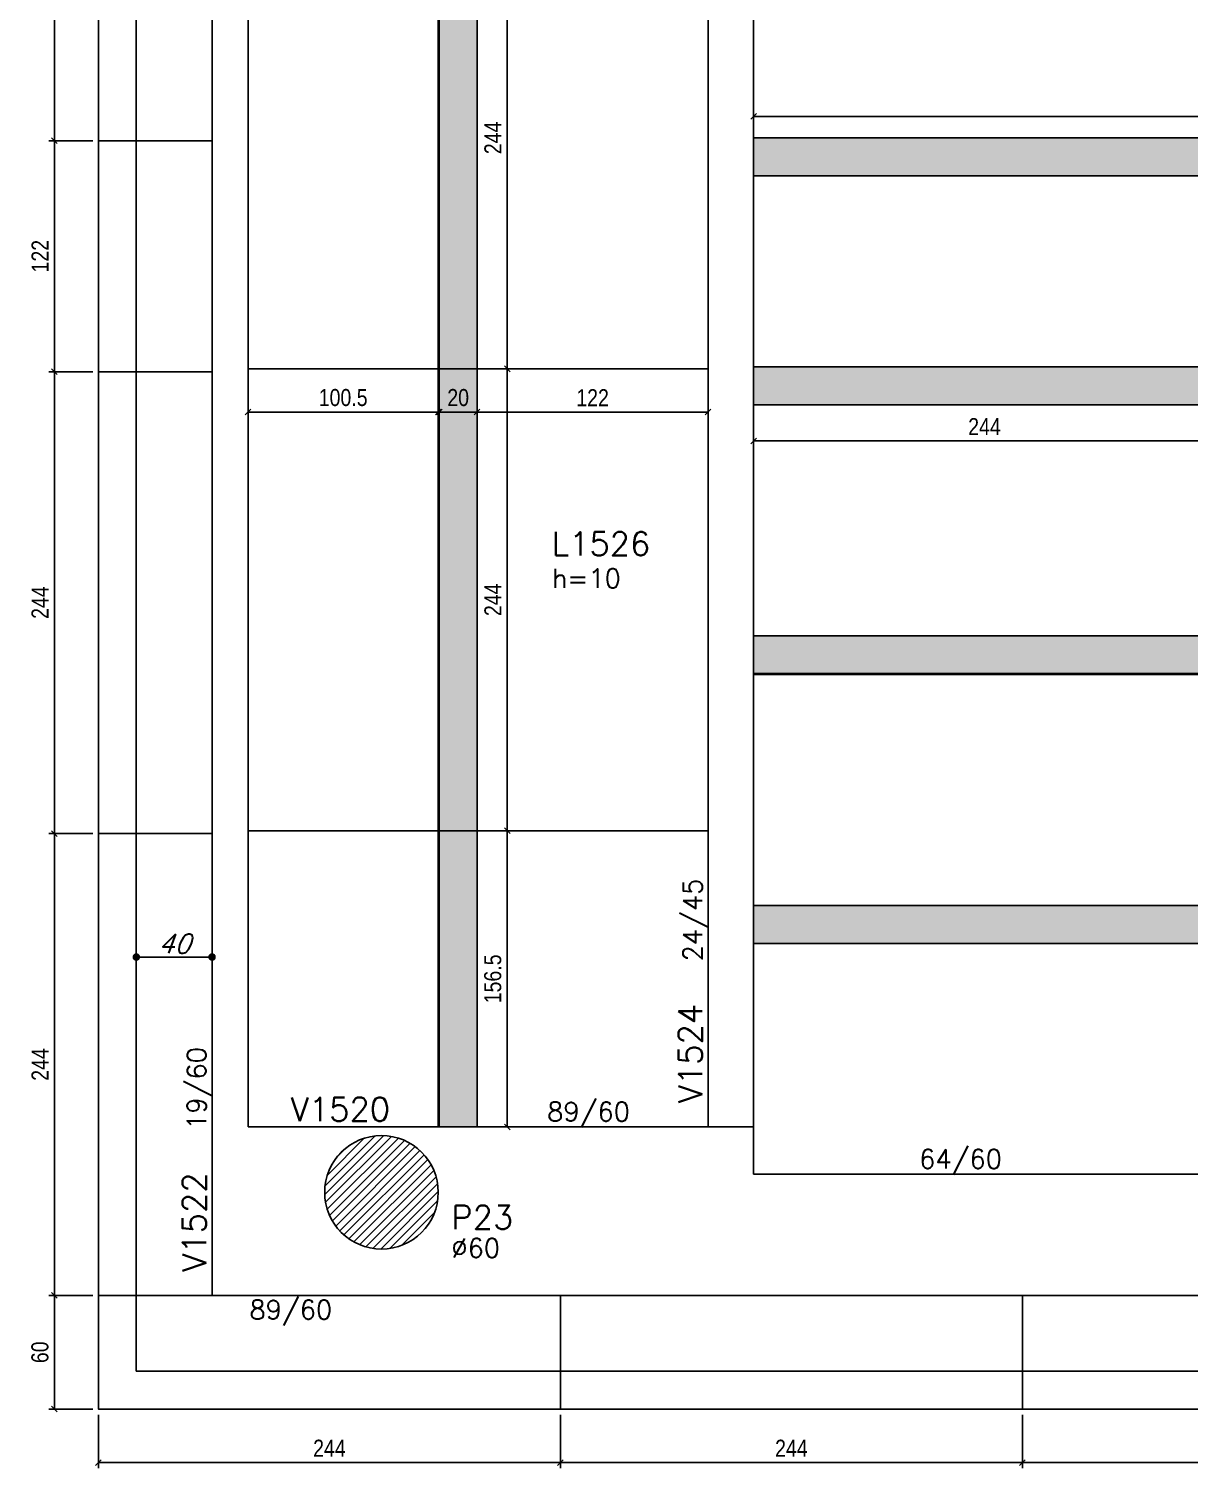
# Model space of a CAD drawing. Extents: x 1860 to 8661, y -614 to 3008.
# Drawn here: x 3349 to 3962, y 203 to 963 of the extents above; entities that cross this region are included whole.
import ezdxf

# ---------------------------------------------------------------- set-up
doc = ezdxf.new("R2010")
doc.units = 0
for name, color, linetype in [('COTA', 241, 'Continuous'), ('F-COTAS', 106, 'Continuous'), ('F-LAJES', 3, 'Continuous'), ('F-LAJES-DIM', 2, 'Continuous'), ('F-LAJES-NOME', 4, 'Continuous'), ('F-PILARES-DIM', 172, 'Continuous'), ('F-PILARES-HACH', 174, 'Continuous'), ('F-PILARES-NOME', 170, 'Continuous'), ('F-PILARES-S', 170, 'Continuous'), ('F-VIGAS', 3, 'Continuous'), ('F-VIGAS-DIM', 2, 'Continuous'), ('F-VIGAS-NOME', 4, 'Continuous'), ('Painéis', 200, 'Continuous')]:
    doc.layers.add(name, color=color, linetype=linetype)
doc.layers.add('Hachura', color=251, linetype='Continuous', lineweight=9)
doc.styles.add('COTA TECNICA-50', font='techl___.ttf', dxfattribs={"height": 9})
doc.styles.add('CP-TEXT-INCL', font='romans.shx', dxfattribs={"oblique": 20})
doc.styles.add('MCP', font='romans.shx')
doc.dimstyles.new('COTA PAINEL-50', dxfattribs={"dimtxt": 9, "dimasz": 3, "dimexe": 3, "dimexo": 3, "dimgap": 3, "dimtad": 1, "dimdec": 1, "dimzin": 12, "dimdsep": 46, "dimtxsty": 'COTA TECNICA-50', "dimblk1": 'OBLIQUE', "dimblk2": 'OBLIQUE', "dimsah": 1, "dimcen": 0.9, "dimclrd": 4, "dimclre": 4, "dimclrt": 240, "dimadec": 1, "dimazin": 3, "dimtfac": 1, "dimtdec": 1, "dimtmove": 0, "dimatfit": 3, "dimfxl": 1, "dimtolj": 1, "dimtzin": 12, "dimarcsym": 0})
doc.dimstyles.new('CP-COTAS-50', dxfattribs={"dimscale": 0.8, "dimtxt": 12.5, "dimasz": 5, "dimexe": 5, "dimexo": 5, "dimgap": 2.5, "dimtad": 1, "dimdec": 1, "dimdsep": 46, "dimtxsty": 'CP-TEXT-INCL', "dimblk1": 'DOT', "dimblk2": 'DOT', "dimsah": 1, "dimcen": 9, "dimclrd": 256, "dimclre": 256, "dimclrt": 256, "dimadec": 0, "dimazin": 0, "dimtfac": 1, "dimtdec": 1, "dimtmove": 2, "dimatfit": 3, "dimldrblk": 'DOT', "dimfxl": 5, "dimtolj": 1, "dimarcsym": 0})

# ---------------------------------------------------------------- blocks, each defined once
blk = doc.blocks.new('_Dot')
at = {"color": 0, "linetype": 'ByBlock', "lineweight": -2}
blk.add_line((-0.5, 0), (-1, 0), dxfattribs=at)
at = {"color": 0, "linetype": 'ByBlock', "const_width": 0.5}
blk.add_lwpolyline([(-0.25, 0, 1), (0.25, 0, 1)], format="xyb", close=True, dxfattribs=at)
blk = doc.blocks.new('*D41')
at = {"layer": 'Defpoints', "color": 0, "transparency": 16777216}
for p in [(3406.15, 472.69), (3446.15, 472.69), (3446.15, 472.69)]:
    blk.add_point(p, dxfattribs=at)
at = {"layer": 'F-COTAS', "lineweight": -2, "transparency": 16777216}
blk.add_line((3410.15, 472.69), (3442.15, 472.69), dxfattribs=at)
at = {"layer": 'F-COTAS', "lineweight": -2, "transparency": 16777216, "xscale": 4, "yscale": 4, "zscale": 4, "rotation": 180}
blk.add_blockref('_Dot', (3406.15, 472.69), dxfattribs=at)
at = {"layer": 'F-COTAS', "lineweight": -2, "transparency": 16777216, "xscale": 4, "yscale": 4, "zscale": 4}
blk.add_blockref('_Dot', (3446.15, 472.69), dxfattribs=at)
at = {"layer": 'F-COTAS', "transparency": 16777216, "insert": (3426.15, 479.69), "char_height": 10, "attachment_point": 5, "style": 'CP-TEXT-INCL'}
blk.add_mtext('\\A1;40', dxfattribs=at)
blk = doc.blocks.new('_Oblique')
at = {"color": 0, "linetype": 'ByBlock', "lineweight": -2}
blk.add_line((-0.5, -0.5), (0.5, 0.5), dxfattribs=at)
blk = doc.blocks.new('*D55')
at = {"layer": 'COTA', "color": 4, "lineweight": -2, "transparency": 16777216}
for p, q in [((3465.15, 780.41), (3465.15, 757.59)), ((3565.65, 780.41), (3565.65, 757.59)), ((3465.15, 760.59), (3565.65, 760.59))]:
    blk.add_line(p, q, dxfattribs=at)
at = {"layer": 'Defpoints', "color": 0, "transparency": 16777216}
for p in [(3465.15, 783.41), (3565.65, 783.41), (3565.65, 760.59)]:
    blk.add_point(p, dxfattribs=at)
at = {"layer": 'COTA', "color": 4, "lineweight": -2, "transparency": 16777216, "xscale": 3, "yscale": 3, "zscale": 3, "rotation": 180}
blk.add_blockref('_Oblique', (3465.15, 760.59), dxfattribs=at)
at = {"layer": 'COTA', "color": 4, "lineweight": -2, "transparency": 16777216, "xscale": 3, "yscale": 3, "zscale": 3}
blk.add_blockref('_Oblique', (3565.65, 760.59), dxfattribs=at)
at = {"layer": 'COTA', "color": 240, "transparency": 16777216, "insert": (3515.4, 768.19), "char_height": 9, "attachment_point": 5, "style": 'COTA TECNICA-50'}
blk.add_mtext('\\A1;100.5', dxfattribs=at)
blk = doc.blocks.new('*D56')
at = {"layer": 'COTA', "color": 4, "lineweight": -2, "transparency": 16777216}
for p, q in [((3566.15, 780.41), (3566.15, 757.59)), ((3586.15, 780.41), (3586.15, 757.59)), ((3566.15, 760.59), (3586.15, 760.59))]:
    blk.add_line(p, q, dxfattribs=at)
at = {"layer": 'Defpoints', "color": 0, "transparency": 16777216}
for p in [(3566.15, 783.41), (3586.15, 783.41), (3586.15, 760.59)]:
    blk.add_point(p, dxfattribs=at)
at = {"layer": 'COTA', "color": 4, "lineweight": -2, "transparency": 16777216, "xscale": 3, "yscale": 3, "zscale": 3, "rotation": 180}
blk.add_blockref('_Oblique', (3566.15, 760.59), dxfattribs=at)
at = {"layer": 'COTA', "color": 4, "lineweight": -2, "transparency": 16777216, "xscale": 3, "yscale": 3, "zscale": 3}
blk.add_blockref('_Oblique', (3586.15, 760.59), dxfattribs=at)
at = {"layer": 'COTA', "color": 240, "transparency": 16777216, "insert": (3576.15, 768.18), "char_height": 9, "attachment_point": 5, "style": 'COTA TECNICA-50'}
blk.add_mtext('\\A1;20', dxfattribs=at)
blk = doc.blocks.new('*D57')
at = {"layer": 'COTA', "color": 4, "lineweight": -2, "transparency": 16777216}
for p, q in [((3586.15, 780.41), (3586.15, 757.59)), ((3708.15, 780.41), (3708.15, 757.59)), ((3586.15, 760.59), (3708.15, 760.59))]:
    blk.add_line(p, q, dxfattribs=at)
at = {"layer": 'Defpoints', "color": 0, "transparency": 16777216}
for p in [(3586.15, 783.41), (3708.15, 783.41), (3708.15, 760.59)]:
    blk.add_point(p, dxfattribs=at)
at = {"layer": 'COTA', "color": 4, "lineweight": -2, "transparency": 16777216, "xscale": 3, "yscale": 3, "zscale": 3, "rotation": 180}
blk.add_blockref('_Oblique', (3586.15, 760.59), dxfattribs=at)
at = {"layer": 'COTA', "color": 4, "lineweight": -2, "transparency": 16777216, "xscale": 3, "yscale": 3, "zscale": 3}
blk.add_blockref('_Oblique', (3708.15, 760.59), dxfattribs=at)
at = {"layer": 'COTA', "color": 240, "transparency": 16777216, "insert": (3647.15, 768.14), "char_height": 9, "attachment_point": 5, "style": 'COTA TECNICA-50'}
blk.add_mtext('\\A1;122', dxfattribs=at)
blk = doc.blocks.new('*D58')
at = {"layer": 'COTA', "color": 4, "lineweight": -2, "transparency": 16777216}
for p, q in [((3589.65, 783.41), (3605.05, 783.41)), ((3602.05, 539.41), (3602.05, 783.41)), ((3589.65, 539.41), (3605.05, 539.41))]:
    blk.add_line(p, q, dxfattribs=at)
at = {"layer": 'Defpoints', "color": 0, "transparency": 16777216}
for p in [(3586.65, 783.41), (3602.05, 783.41), (3586.65, 539.41)]:
    blk.add_point(p, dxfattribs=at)
at = {"layer": 'COTA', "color": 4, "lineweight": -2, "transparency": 16777216, "xscale": 3, "yscale": 3, "zscale": 3}
for p, rotation in [((3602.05, 783.41), 90), ((3602.05, 539.41), 270)]:
    blk.add_blockref('_Oblique', p, dxfattribs=dict(at, rotation=rotation))
at = {"layer": 'COTA', "color": 240, "transparency": 16777216, "insert": (3594.49, 661.41), "char_height": 9, "attachment_point": 5, "rotation": 90, "style": 'COTA TECNICA-50'}
blk.add_mtext('\\A1;244', dxfattribs=at)
blk = doc.blocks.new('*D59')
at = {"layer": 'COTA', "color": 4, "lineweight": -2, "transparency": 16777216}
for p, q in [((3589.15, 1027.41), (3605.05, 1027.41)), ((3602.05, 783.41), (3602.05, 1027.41)), ((3589.65, 783.41), (3605.05, 783.41))]:
    blk.add_line(p, q, dxfattribs=at)
at = {"layer": 'Defpoints', "color": 0, "transparency": 16777216}
for p in [(3586.15, 1027.41), (3602.05, 1027.41), (3586.65, 783.41)]:
    blk.add_point(p, dxfattribs=at)
at = {"layer": 'COTA', "color": 4, "lineweight": -2, "transparency": 16777216, "xscale": 3, "yscale": 3, "zscale": 3}
for p, rotation in [((3602.05, 1027.41), 90), ((3602.05, 783.41), 270)]:
    blk.add_blockref('_Oblique', p, dxfattribs=dict(at, rotation=rotation))
at = {"layer": 'COTA', "color": 240, "transparency": 16777216, "insert": (3594.49, 905.41), "char_height": 9, "attachment_point": 5, "rotation": 90, "style": 'COTA TECNICA-50'}
blk.add_mtext('\\A1;244', dxfattribs=at)
blk = doc.blocks.new('*D60')
at = {"layer": 'COTA', "color": 4, "lineweight": -2, "transparency": 16777216}
for p, q in [((3589.15, 539.41), (3605.05, 539.41)), ((3602.05, 382.91), (3602.05, 539.41)), ((3589.15, 382.91), (3605.05, 382.91))]:
    blk.add_line(p, q, dxfattribs=at)
at = {"layer": 'Defpoints', "color": 0, "transparency": 16777216}
for p in [(3586.15, 539.41), (3602.05, 539.41), (3586.15, 382.91)]:
    blk.add_point(p, dxfattribs=at)
at = {"layer": 'COTA', "color": 4, "lineweight": -2, "transparency": 16777216, "xscale": 3, "yscale": 3, "zscale": 3}
for p, rotation in [((3602.05, 539.41), 90), ((3602.05, 382.91), 270)]:
    blk.add_blockref('_Oblique', p, dxfattribs=dict(at, rotation=rotation))
at = {"layer": 'COTA', "color": 240, "transparency": 16777216, "insert": (3594.45, 461.16), "char_height": 9, "attachment_point": 5, "rotation": 90, "style": 'COTA TECNICA-50'}
blk.add_mtext('\\A1;156.5', dxfattribs=at)
blk = doc.blocks.new('*D116')
at = {"layer": 'COTA', "color": 4, "lineweight": -2, "transparency": 16777216}
for p, q in [((3732.15, 761.41), (3732.15, 742.31)), ((3976.15, 761.41), (3976.15, 742.31)), ((3732.15, 745.31), (3976.15, 745.31))]:
    blk.add_line(p, q, dxfattribs=at)
at = {"layer": 'Defpoints', "color": 0, "transparency": 16777216}
for p in [(3732.15, 764.41), (3976.15, 764.41), (3976.15, 745.31)]:
    blk.add_point(p, dxfattribs=at)
at = {"layer": 'COTA', "color": 4, "lineweight": -2, "transparency": 16777216, "xscale": 3, "yscale": 3, "zscale": 3, "rotation": 180}
blk.add_blockref('_Oblique', (3732.15, 745.31), dxfattribs=at)
at = {"layer": 'COTA', "color": 4, "lineweight": -2, "transparency": 16777216, "xscale": 3, "yscale": 3, "zscale": 3}
blk.add_blockref('_Oblique', (3976.15, 745.31), dxfattribs=at)
at = {"layer": 'COTA', "color": 240, "transparency": 16777216, "insert": (3854.15, 752.88), "char_height": 9, "attachment_point": 5, "style": 'COTA TECNICA-50'}
blk.add_mtext('\\A1;244', dxfattribs=at)
blk = doc.blocks.new('*D314')
at = {"layer": 'COTA', "color": 4, "lineweight": -2, "transparency": 16777216}
for p, q in [((3386.15, 230.91), (3386.15, 202.66)), ((3630.15, 230.91), (3630.15, 202.66)), ((3386.15, 205.66), (3630.15, 205.66))]:
    blk.add_line(p, q, dxfattribs=at)
at = {"layer": 'Defpoints', "color": 0, "transparency": 16777216}
for p in [(3386.15, 233.91), (3630.15, 233.91), (3630.15, 205.66)]:
    blk.add_point(p, dxfattribs=at)
at = {"layer": 'COTA', "color": 4, "lineweight": -2, "transparency": 16777216, "xscale": 3, "yscale": 3, "zscale": 3, "rotation": 180}
blk.add_blockref('_Oblique', (3386.15, 205.66), dxfattribs=at)
at = {"layer": 'COTA', "color": 4, "lineweight": -2, "transparency": 16777216, "xscale": 3, "yscale": 3, "zscale": 3}
blk.add_blockref('_Oblique', (3630.15, 205.66), dxfattribs=at)
at = {"layer": 'COTA', "color": 240, "transparency": 16777216, "insert": (3508.15, 213.23), "char_height": 9, "attachment_point": 5, "style": 'COTA TECNICA-50'}
blk.add_mtext('\\A1;244', dxfattribs=at)
blk = doc.blocks.new('*D315')
at = {"layer": 'COTA', "color": 4, "lineweight": -2, "transparency": 16777216}
for p, q in [((3630.15, 230.91), (3630.15, 202.66)), ((3874.15, 230.91), (3874.15, 202.66)), ((3630.15, 205.66), (3874.15, 205.66))]:
    blk.add_line(p, q, dxfattribs=at)
at = {"layer": 'Defpoints', "color": 0, "transparency": 16777216}
for p in [(3630.15, 233.91), (3874.15, 233.91), (3874.15, 205.66)]:
    blk.add_point(p, dxfattribs=at)
at = {"layer": 'COTA', "color": 4, "lineweight": -2, "transparency": 16777216, "xscale": 3, "yscale": 3, "zscale": 3, "rotation": 180}
blk.add_blockref('_Oblique', (3630.15, 205.66), dxfattribs=at)
at = {"layer": 'COTA', "color": 4, "lineweight": -2, "transparency": 16777216, "xscale": 3, "yscale": 3, "zscale": 3}
blk.add_blockref('_Oblique', (3874.15, 205.66), dxfattribs=at)
at = {"layer": 'COTA', "color": 240, "transparency": 16777216, "insert": (3752.15, 213.23), "char_height": 9, "attachment_point": 5, "style": 'COTA TECNICA-50'}
blk.add_mtext('\\A1;244', dxfattribs=at)
blk = doc.blocks.new('*D316')
at = {"layer": 'COTA', "color": 4, "lineweight": -2, "transparency": 16777216}
for p, q in [((3874.15, 230.91), (3874.15, 202.66)), ((4118.15, 230.91), (4118.15, 202.66)), ((3874.15, 205.66), (4118.15, 205.66))]:
    blk.add_line(p, q, dxfattribs=at)
at = {"layer": 'Defpoints', "color": 0, "transparency": 16777216}
for p in [(3874.15, 233.91), (4118.15, 233.91), (4118.15, 205.66)]:
    blk.add_point(p, dxfattribs=at)
at = {"layer": 'COTA', "color": 4, "lineweight": -2, "transparency": 16777216, "xscale": 3, "yscale": 3, "zscale": 3, "rotation": 180}
blk.add_blockref('_Oblique', (3874.15, 205.66), dxfattribs=at)
at = {"layer": 'COTA', "color": 4, "lineweight": -2, "transparency": 16777216, "xscale": 3, "yscale": 3, "zscale": 3}
blk.add_blockref('_Oblique', (4118.15, 205.66), dxfattribs=at)
at = {"layer": 'COTA', "color": 240, "transparency": 16777216, "insert": (3996.15, 213.23), "char_height": 9, "attachment_point": 5, "style": 'COTA TECNICA-50'}
blk.add_mtext('\\A1;244', dxfattribs=at)
blk = doc.blocks.new('*D324')
at = {"layer": 'COTA', "color": 4, "lineweight": -2, "transparency": 16777216}
for p, q in [((3383.15, 293.91), (3359.86, 293.91)), ((3362.86, 233.91), (3362.86, 293.91)), ((3383.15, 233.91), (3359.86, 233.91))]:
    blk.add_line(p, q, dxfattribs=at)
at = {"layer": 'Defpoints', "color": 0, "transparency": 16777216}
for p in [(3362.86, 293.91), (3386.15, 293.91), (3386.15, 233.91)]:
    blk.add_point(p, dxfattribs=at)
at = {"layer": 'COTA', "color": 4, "lineweight": -2, "transparency": 16777216, "xscale": 3, "yscale": 3, "zscale": 3}
for p, rotation in [((3362.86, 293.91), 90), ((3362.86, 233.91), 270)]:
    blk.add_blockref('_Oblique', p, dxfattribs=dict(at, rotation=rotation))
at = {"layer": 'COTA', "color": 240, "transparency": 16777216, "insert": (3355.27, 263.91), "char_height": 9, "attachment_point": 5, "rotation": 90, "style": 'COTA TECNICA-50'}
blk.add_mtext('\\A1;60', dxfattribs=at)
blk = doc.blocks.new('*D325')
at = {"layer": 'COTA', "color": 4, "lineweight": -2, "transparency": 16777216}
for p, q in [((3383.15, 537.91), (3359.86, 537.91)), ((3362.86, 293.91), (3362.86, 537.91)), ((3383.15, 293.91), (3359.86, 293.91))]:
    blk.add_line(p, q, dxfattribs=at)
at = {"layer": 'Defpoints', "color": 0, "transparency": 16777216}
for p in [(3362.86, 537.91), (3386.15, 537.91), (3386.15, 293.91)]:
    blk.add_point(p, dxfattribs=at)
at = {"layer": 'COTA', "color": 4, "lineweight": -2, "transparency": 16777216, "xscale": 3, "yscale": 3, "zscale": 3}
for p, rotation in [((3362.86, 537.91), 90), ((3362.86, 293.91), 270)]:
    blk.add_blockref('_Oblique', p, dxfattribs=dict(at, rotation=rotation))
at = {"layer": 'COTA', "color": 240, "transparency": 16777216, "insert": (3355.29, 415.91), "char_height": 9, "attachment_point": 5, "rotation": 90, "style": 'COTA TECNICA-50'}
blk.add_mtext('\\A1;244', dxfattribs=at)
blk = doc.blocks.new('*D326')
at = {"layer": 'COTA', "color": 4, "lineweight": -2, "transparency": 16777216}
for p, q in [((3383.15, 781.91), (3359.86, 781.91)), ((3362.86, 537.91), (3362.86, 781.91)), ((3383.15, 537.91), (3359.86, 537.91))]:
    blk.add_line(p, q, dxfattribs=at)
at = {"layer": 'Defpoints', "color": 0, "transparency": 16777216}
for p in [(3362.86, 781.91), (3386.15, 781.91), (3386.15, 537.91)]:
    blk.add_point(p, dxfattribs=at)
at = {"layer": 'COTA', "color": 4, "lineweight": -2, "transparency": 16777216, "xscale": 3, "yscale": 3, "zscale": 3}
for p, rotation in [((3362.86, 781.91), 90), ((3362.86, 537.91), 270)]:
    blk.add_blockref('_Oblique', p, dxfattribs=dict(at, rotation=rotation))
at = {"layer": 'COTA', "color": 240, "transparency": 16777216, "insert": (3355.29, 659.91), "char_height": 9, "attachment_point": 5, "rotation": 90, "style": 'COTA TECNICA-50'}
blk.add_mtext('\\A1;244', dxfattribs=at)
blk = doc.blocks.new('*D327')
at = {"layer": 'COTA', "color": 4, "lineweight": -2, "transparency": 16777216}
for p, q in [((3383.15, 903.91), (3359.86, 903.91)), ((3362.86, 781.91), (3362.86, 903.91)), ((3383.15, 781.91), (3359.86, 781.91))]:
    blk.add_line(p, q, dxfattribs=at)
at = {"layer": 'Defpoints', "color": 0, "transparency": 16777216}
for p in [(3362.86, 903.91), (3386.15, 903.91), (3386.15, 781.91)]:
    blk.add_point(p, dxfattribs=at)
at = {"layer": 'COTA', "color": 4, "lineweight": -2, "transparency": 16777216, "xscale": 3, "yscale": 3, "zscale": 3}
for p, rotation in [((3362.86, 903.91), 90), ((3362.86, 781.91), 270)]:
    blk.add_blockref('_Oblique', p, dxfattribs=dict(at, rotation=rotation))
at = {"layer": 'COTA', "color": 240, "transparency": 16777216, "insert": (3355.31, 842.91), "char_height": 9, "attachment_point": 5, "rotation": 90, "style": 'COTA TECNICA-50'}
blk.add_mtext('\\A1;122', dxfattribs=at)
blk = doc.blocks.new('*D328')
at = {"layer": 'COTA', "color": 4, "lineweight": -2, "transparency": 16777216}
for p, q in [((3383.15, 1066.41), (3359.86, 1066.41)), ((3362.86, 903.91), (3362.86, 1066.41)), ((3383.15, 903.91), (3359.86, 903.91))]:
    blk.add_line(p, q, dxfattribs=at)
at = {"layer": 'Defpoints', "color": 0, "transparency": 16777216}
for p in [(3362.86, 1066.41), (3386.15, 1066.41), (3386.15, 903.91)]:
    blk.add_point(p, dxfattribs=at)
at = {"layer": 'COTA', "color": 4, "lineweight": -2, "transparency": 16777216, "xscale": 3, "yscale": 3, "zscale": 3}
for p, rotation in [((3362.86, 1066.41), 90), ((3362.86, 903.91), 270)]:
    blk.add_blockref('_Oblique', p, dxfattribs=dict(at, rotation=rotation))
at = {"layer": 'COTA', "color": 240, "transparency": 16777216, "insert": (3355.26, 985.16), "char_height": 9, "attachment_point": 5, "rotation": 90, "style": 'COTA TECNICA-50'}
blk.add_mtext('\\A1;162.5', dxfattribs=at)
blk = doc.blocks.new('*D415')
at = {"layer": 'COTA', "color": 4, "lineweight": -2, "transparency": 16777216}
for p, q in [((3732.15, 908.41), (3732.15, 919.74)), ((3732.15, 916.74), (4576.15, 916.74)), ((4576.15, 908.41), (4576.15, 919.74))]:
    blk.add_line(p, q, dxfattribs=at)
at = {"layer": 'Defpoints', "color": 0, "transparency": 16777216}
for p in [(4576.15, 916.74), (3732.15, 905.41), (4576.15, 905.41)]:
    blk.add_point(p, dxfattribs=at)
at = {"layer": 'COTA', "color": 4, "lineweight": -2, "transparency": 16777216, "xscale": 3, "yscale": 3, "zscale": 3, "rotation": 180}
blk.add_blockref('_Oblique', (3732.15, 916.74), dxfattribs=at)
at = {"layer": 'COTA', "color": 4, "lineweight": -2, "transparency": 16777216, "xscale": 3, "yscale": 3, "zscale": 3}
blk.add_blockref('_Oblique', (4576.15, 916.74), dxfattribs=at)
at = {"layer": 'COTA', "color": 240, "transparency": 16777216, "insert": (4154.15, 924.33), "char_height": 9, "attachment_point": 5, "style": 'COTA TECNICA-50'}
blk.add_mtext('\\A1;844', dxfattribs=at)

msp = doc.modelspace()

# ---------------------------------------------------------------- hatches: boundary and pattern name
at = {"layer": 'F-PILARES-HACH', "linetype": 'Continuous'}
h = msp.add_hatch(dxfattribs=at)
h.set_pattern_fill('ANSI31', color=256, style=0)
h.set_pattern_definition([(45, (4795.1516, 832.909), (-2.245064, 2.245064), [])])
edge = h.paths.add_edge_path()
edge.add_arc((3535.65, 348.41), 30, 0, 360)
at = {"layer": 'Hachura'}
h = msp.add_hatch(color=256, dxfattribs=at)
h.dxf.hatch_style = 1
h.paths.add_polyline_path([(3566.15, 382.91), (3586.15, 382.91), (3586.15, 539.41), (3566.15, 539.41)])
h.paths.add_polyline_path([(3566.15, 539.41), (3586.15, 539.41), (3586.15, 783.41), (3566.15, 783.41)])
h.paths.add_polyline_path([(3586.15, 1027.41), (3578.15, 1027.41), (3566.15, 1027.41), (3566.15, 783.41), (3586.15, 783.41)])
h = msp.add_hatch(color=256, dxfattribs=at)
h.dxf.hatch_style = 1
h.paths.add_polyline_path([(3976.15, 885.41), (3976.15, 905.41), (3732.15, 905.41), (3732.15, 885.41)])
h.paths.add_polyline_path([(4220.15, 885.41), (4220.15, 905.41), (3976.15, 905.41), (3976.15, 885.41)])
h.paths.add_polyline_path([(4220.15, 905.41), (4220.15, 885.41), (4464.15, 885.41), (4464.15, 905.41)])
h.paths.add_polyline_path([(4464.15, 905.41), (4464.15, 885.41), (4576.15, 885.41), (4576.15, 905.41)])
h.paths.add_polyline_path([(4220.15, 784.41), (4220.15, 764.41), (4464.15, 764.41), (4464.15, 784.41)])
h.paths.add_polyline_path([(3976.15, 784.41), (3976.15, 764.41), (4220.15, 764.41), (4220.15, 784.41)])
h.paths.add_polyline_path([(3732.15, 784.41), (3732.15, 764.41), (3976.15, 764.41), (3976.15, 784.41)])
h.paths.add_polyline_path([(3976.15, 622.41), (3976.15, 642.41), (3732.15, 642.41), (3732.15, 622.41)])
h.paths.add_polyline_path([(3976.15, 642.41), (3976.15, 622.41), (4220.15, 622.41), (4220.15, 642.41)])
h.paths.add_polyline_path([(4220.15, 642.41), (4220.15, 622.41), (4464.15, 622.41), (4464.15, 642.41)])
h.paths.add_polyline_path([(4220.15, 499.91), (4220.15, 479.91), (4464.15, 479.91), (4464.15, 499.91)])
h.paths.add_polyline_path([(4220.15, 479.91), (4220.15, 499.91), (3976.15, 499.91), (3976.15, 479.91)])
h.paths.add_polyline_path([(3732.15, 499.91), (3732.15, 479.91), (3976.15, 479.91), (3976.15, 499.91)])

# ---------------------------------------------------------------- linework, layer by layer
at = {"layer": 'F-LAJES', "linetype": 'Continuous'}
for p, q in [((3406.15, 1046.41), (3406.15, 253.91)), ((3406.15, 253.91), (5673.65, 253.91))]:
    msp.add_line(p, q, dxfattribs=at)
at = {"layer": 'F-PILARES-S', "linetype": 'Continuous'}
msp.add_circle((3535.65, 348.41), 30, dxfattribs=at)
at = {"layer": 'F-VIGAS'}
for points in [[(3446.15, 1046.41), (3446.15, 293.91)], [(3465.15, 382.91), (3465.15, 1027.41)], [(3708.15, 1027.41), (3708.15, 382.91)], [(3732.15, 357.91), (3732.15, 1027.41)], [(3535.65, 382.91), (3465.15, 382.91)], [(3732.15, 382.91), (3535.65, 382.91)], [(4546.65, 357.91), (3732.15, 357.91)], [(3446.15, 293.91), (3535.65, 293.91)], [(3535.65, 293.91), (3720.15, 293.91)], [(3720.15, 293.91), (4556.15, 293.91)]]:
    msp.add_lwpolyline(points, dxfattribs=at)
at = {"layer": 'Painéis'}
for p, q in [((3446.15, 903.91), (3386.15, 903.91)), ((3446.15, 781.91), (3386.15, 781.91)), ((3446.15, 537.91), (3386.15, 537.91)), ((3630.15, 293.91), (3630.15, 233.91)), ((3874.15, 293.91), (3874.15, 233.91))]:
    msp.add_line(p, q, dxfattribs=at)
for points in [[(3386.15, 293.91), (3446.15, 293.91), (3446.15, 1066.41), (3386.15, 1066.41)], [(5673.65, 293.91), (3386.15, 293.91), (3386.15, 233.91), (5673.65, 233.91)]]:
    msp.add_lwpolyline(points, close=True, dxfattribs=at)
for points in [[(3565.65, 1027.41), (3565.65, 382.91)], [(3566.15, 1027.41), (3566.15, 382.91)], [(3586.15, 1027.41), (3586.15, 382.91)], [(4576.15, 905.41), (3732.15, 905.41)], [(4576.15, 885.41), (3732.15, 885.41)], [(3465.15, 783.41), (3708.15, 783.41)], [(4464.15, 784.41), (3732.15, 784.41)], [(4546.65, 764.41), (3732.15, 764.41)], [(4546.65, 642.41), (3732.15, 642.41)], [(4464.15, 622.41), (3732.15, 622.41)], [(4464.15, 621.91), (3732.15, 621.91)], [(3465.15, 539.41), (3708.15, 539.41)], [(3732.15, 499.91), (4546.65, 499.91)], [(3732.15, 479.91), (4464.15, 479.91)]]:
    msp.add_lwpolyline(points, dxfattribs=at)

# ---------------------------------------------------------------- texts
at = {"layer": 'F-LAJES-DIM', "linetype": 'Continuous', "style": 'MCP'}
msp.add_text('h=10', height=10, dxfattribs=at).set_placement((3625.68, 667.72))
at = {"layer": 'F-LAJES-NOME', "linetype": 'Continuous', "style": 'MCP'}
msp.add_text('L1526', height=12.5, dxfattribs=at).set_placement((3625.68, 684.72))
at = {"layer": 'F-PILARES-DIM', "linetype": 'Continuous', "style": 'MCP'}
msp.add_text('%%c60', height=10, dxfattribs=at).set_placement((3572.57, 313.98))
at = {"layer": 'F-PILARES-NOME', "linetype": 'Continuous', "style": 'MCP'}
msp.add_text('P23', height=12.5, dxfattribs=at).set_placement((3572.57, 328.98))
at = {"layer": 'F-VIGAS-DIM', "linetype": 'Continuous', "style": 'MCP'}
for s, p in [('24/45', (3705.03, 470.41)), ('19/60', (3443.03, 381.41))]:
    msp.add_text(s, height=10, rotation=90, dxfattribs=at).set_placement(p)
for s, p in [('89/60', (3623.15, 386.03)), ('64/60', (3819.65, 361.03)), ('89/60', (3465.9, 281.41))]:
    msp.add_text(s, height=10, dxfattribs=at).set_placement(p)
at = {"layer": 'F-VIGAS-NOME', "linetype": 'Continuous', "style": 'MCP'}
for s, p in [('V1524', (3705.03, 395.41)), ('V1522', (3443.03, 306.41))]:
    msp.add_text(s, height=12.5, rotation=90, dxfattribs=at).set_placement(p)
msp.add_text('V1520', height=12.5, dxfattribs=at).set_placement((3487.67, 386.03))

# ---------------------------------------------------------------- dimensions: what is measured, and where the dimension line sits
at = {"layer": 'COTA'}
for base, p1, p2, picture, middle in [((3362.86, 1066.41), (3386.15, 903.91), (3386.15, 1066.41), '*D328', (3355.26, 985.16)), ((3602.05, 539.41), (3586.15, 382.91), (3586.15, 539.41), '*D60', (3594.45, 461.16)), ((3362.86, 537.91), (3386.15, 293.91), (3386.15, 537.91), '*D325', (3355.29, 415.91)), ((3362.86, 293.91), (3386.15, 233.91), (3386.15, 293.91), '*D324', (3355.27, 263.91))]:
    dim = msp.add_linear_dim(base=base, p1=p1, p2=p2, angle=90, dimstyle='COTA PAINEL-50', dxfattribs=at)
    dim.commit()
    dim.dimension.update_dxf_attribs({"geometry": picture, "text_midpoint": middle})
for base, p1, p2, picture, middle in [((3602.05, 1027.41), (3586.65, 783.41), (3586.15, 1027.41), '*D59', (3594.49, 905.41)), ((3362.86, 903.91), (3386.15, 781.91), (3386.15, 903.91), '*D327', (3355.31, 842.91)), ((3362.86, 781.91), (3386.15, 537.91), (3386.15, 781.91), '*D326', (3355.29, 659.91)), ((3602.05, 783.41), (3586.65, 539.41), (3586.65, 783.41), '*D58', (3594.49, 661.41))]:
    dim = msp.add_linear_dim(base=base, p1=p1, p2=p2, angle=90, dimstyle='COTA PAINEL-50', override={"dimtmove": 1}, dxfattribs=at)
    dim.commit()
    dim.dimension.update_dxf_attribs({"geometry": picture, "text_midpoint": middle})
for base, p1, p2, picture, middle in [((4576.15, 916.74), (3732.15, 905.41), (4576.15, 905.41), '*D415', (4154.15, 924.33)), ((3565.65, 760.59), (3465.15, 783.41), (3565.65, 783.41), '*D55', (3515.4, 768.19)), ((3586.15, 760.59), (3566.15, 783.41), (3586.15, 783.41), '*D56', (3576.15, 768.18)), ((3976.15, 745.31), (3732.15, 764.41), (3976.15, 764.41), '*D116', (3854.15, 752.88)), ((3630.15, 205.66), (3386.15, 233.91), (3630.15, 233.91), '*D314', (3508.15, 213.23))]:
    dim = msp.add_linear_dim(base=base, p1=p1, p2=p2, dimstyle='COTA PAINEL-50', dxfattribs=at)
    dim.commit()
    dim.dimension.update_dxf_attribs({"geometry": picture, "text_midpoint": middle})
for base, p1, p2, picture, middle in [((3708.15, 760.59), (3586.15, 783.41), (3708.15, 783.41), '*D57', (3647.15, 768.14)), ((3874.15, 205.66), (3630.15, 233.91), (3874.15, 233.91), '*D315', (3752.15, 213.23)), ((4118.15, 205.66), (3874.15, 233.91), (4118.15, 233.91), '*D316', (3996.15, 213.23))]:
    dim = msp.add_linear_dim(base=base, p1=p1, p2=p2, dimstyle='COTA PAINEL-50', override={"dimtmove": 1}, dxfattribs=at)
    dim.commit()
    dim.dimension.update_dxf_attribs({"geometry": picture, "text_midpoint": middle})
at = {"layer": 'F-COTAS'}
dim = msp.add_aligned_dim(p1=(3406.15, 472.69), p2=(3446.15, 472.69), distance=0, dimstyle='CP-COTAS-50', dxfattribs=at)
dim.commit()
dim.dimension.update_dxf_attribs({"geometry": '*D41', "text_midpoint": (3426.15, 479.69)})

doc.saveas('drawing.dxf')
